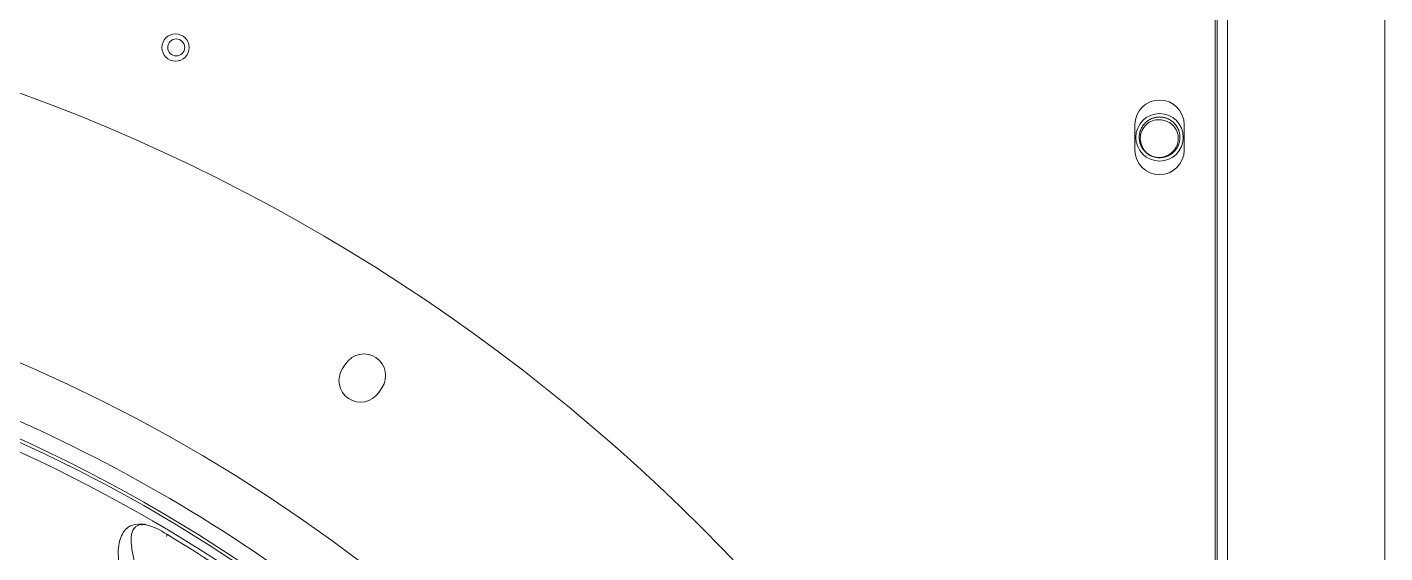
# Model space of a CAD drawing. Header units: millimetres. Extents: x 113490 to 142599, y -20467 to 115.
# Drawn here: x 123150.5 to 123550.6, y -10977.5 to -10822.5 of the extents above; entities that cross this region are included whole.
import ezdxf

# ---------------------------------------------------------------- set-up
doc = ezdxf.new("R2010")
doc.units = ezdxf.units.MM
doc.layers.add('DV3_0', color=7, linetype='Continuous')

msp = doc.modelspace()

# ---------------------------------------------------------------- linework, layer by layer
at = {"layer": 'DV3_0', "color": 7, "linetype": 'Continuous', "lineweight": 20}
for p, q in [((123550.64, -11903.49), (123550.64, -9745.49)), ((123500.64, -9845.59), (123500.64, -11865.47))]:
    msp.add_line(p, q, dxfattribs=at)
at = {"layer": 'DV3_0', "color": 7, "linetype": 'Continuous', "lineweight": 15}
for p, q in [((123501.24, -9857.26), (123501.24, -11851.51)), ((123504.24, -9857.26), (123504.24, -11851.51)), ((123476.99, -10858.74), (123476.99, -10851.24)), ((123491.49, -10851.24), (123491.49, -10858.74)), ((123244.4, -10921.7), (123243.45, -10923.11)), ((123254.09, -10930.23), (123255.04, -10928.81))]:
    msp.add_line(p, q, dxfattribs=at)
for centre, radius in [((123194.2, -10828.5), 4), ((123194.4, -10828.48), 2.5), ((123484.24, -10854.99), 7)]:
    msp.add_circle(centre, radius, dxfattribs=at)
for centre, radius, start, end in [((122959.24, -11359.99), 551.5, 15.4775, 74.5225), ((123484.24, -10851.24), 7.25, 0, 180), ((123484.24, -10858.74), 7.25, 180, 0), ((123484.24, -10854.99), 6, 244.8963, 262.5227), ((122959.24, -11359.99), 477.5, 46.9802, 133.0198), ((122959.24, -11359.99), 456, 45.9967, 135.345), ((122959.24, -11359.99), 453.5, 45.9921, 90), ((123249.72, -10925.26), 6.4, 326.25, 146.25), ((123248.77, -10926.67), 6.4, 146.25, 326.25), ((122959.24, -11359.99), 457, 46.1533, 71.5308), ((123184.63, -10972.9), 3.79, 77.061, 126.3859), ((123184.93, -10970.05), 1.01, 56.9571, 135.7951), ((123185.52, -10968.99), 0.229, 257.3221, 265.2989), ((123180.39, -10988.18), 19.65, 55.265, 74.9071), ((122958.95, -11360.29), 452.62, 46.1596, 59.0713)]:
    msp.add_arc(centre, radius, start, end, dxfattribs=at)
at = {"layer": 'DV3_0', "color": 7, "linetype": 'Continuous', "lineweight": 20}
msp.add_arc((122959.24, -11359.99), 461.75, 46.1456, 74.9574, dxfattribs=at)
at = {"layer": 'DV3_0', "color": 7, "linetype": 'Continuous', "lineweight": 15}
msp.add_rational_spline([(123478.7, -10857.29), (123480.02, -10860.49), (123483.46, -10860.94), (123486.89, -10861.39), (123489, -10858.64), (123491.11, -10855.89), (123489.78, -10852.69), (123488.45, -10849.49), (123485.02, -10849.04), (123481.58, -10848.59), (123479.48, -10851.34), (123477.37, -10854.09), (123478.7, -10857.29), (123480.02, -10860.49), (123483.46, -10860.94), (123486.89, -10861.39), (123489, -10858.64), (123491.11, -10855.89), (123489.78, -10852.69), (123488.45, -10849.49), (123485.02, -10849.04), (123481.58, -10848.59), (123479.48, -10851.34), (123477.37, -10854.09), (123478.7, -10857.29), (123479.59, -10859.44), (123481.69, -10860.42)], [1, 0.866025403784, 1, 0.866025403784, 1, 0.866025403784, 1, 0.866025403784, 1, 0.866025403784, 1, 0.866025403784, 1, 0.866025403784, 1, 0.866025403784, 1, 0.866025403784, 1, 0.866025403784, 1, 0.866025403784, 1, 0.866025403784, 1, 0.90591222949, 0.943976505854], degree=2, knots=[0.94372108, 0.94372108, 0.94372108, 0.9481517, 0.9481517, 0.95258231, 0.95258231, 0.95701293, 0.95701293, 0.96144354, 0.96144354, 0.96587416, 0.96587416, 0.97030477, 0.97030477, 0.97473539, 0.97473539, 0.979166, 0.979166, 0.98359662, 0.98359662, 0.98802723, 0.98802723, 0.99245785, 0.99245785, 0.99688846, 0.99688846, 1, 1, 1], dxfattribs=at)
for points, knots in [([(123481.69, -10860.42), (123480.45, -10859.77), (123479.48, -10858.68), (123478.45, -10856.09), (123478.43, -10854.62), (123479.4, -10852.02), (123480.39, -10850.9), (123482.89, -10849.7), (123484.38, -10849.6), (123485.7, -10850.07)], [0, 0, 0, 0, 0.25, 0.25, 0.5, 0.5, 0.75, 0.75, 1, 1, 1, 1]), ([(123485.7, -10850.07), (123487.06, -10850.39), (123488.26, -10851.28), (123489.68, -10853.64), (123489.92, -10855.11), (123489.34, -10857.81), (123488.51, -10859.04), (123486.26, -10860.67), (123484.85, -10861.06), (123483.46, -10860.94)], [0, 0, 0, 0, 0.25, 0.25, 0.5, 0.5, 0.75, 0.75, 1, 1, 1, 1]), ([(123181.58, -10969.33), (123181.12, -10969.49), (123180.22, -10969.84), (123178.98, -10971.07), (123177.98, -10972.93), (123177.35, -10975.28), (123177.21, -10977.98), (123177.46, -10979.65), (123177.62, -10980.62)], [0, 0, 0, 0, 0.123231, 0.287955, 0.462255, 0.642912, 0.824473, 1, 1, 1, 1]), ([(123182.38, -10969.85), (123181.78, -10970.36), (123181.42, -10971.13), (123181.07, -10973.04), (123181.09, -10974.19), (123181.36, -10976.68), (123181.6, -10978.02), (123182.13, -10980.69), (123182.42, -10982.03), (123182.67, -10983.27)], [0, 0, 0, 0, 0.25, 0.25, 0.5, 0.5, 0.75, 0.75, 1, 1, 1, 1])]:
    msp.add_open_spline(points, degree=3, knots=knots, dxfattribs=at)
msp.add_open_spline([(123184.53, -10969.08), (123182.71, -10969.04), (123181.72, -10969.13), (123181.58, -10969.33)], degree=3, dxfattribs=at)
at = {"layer": 'DV3_0', "color": 7, "linetype": 'Continuous', "lineweight": 20}
msp.add_open_spline([(123191.58, -10972.04), (123191.65, -10972.05), (123191.68, -10972.13), (123191.64, -10972.36), (123191.58, -10972.52), (123191.48, -10972.64)], degree=3, knots=[0, 0, 0, 0, 0.5, 0.5, 1, 1, 1, 1], dxfattribs=at)

doc.saveas('drawing.dxf')
